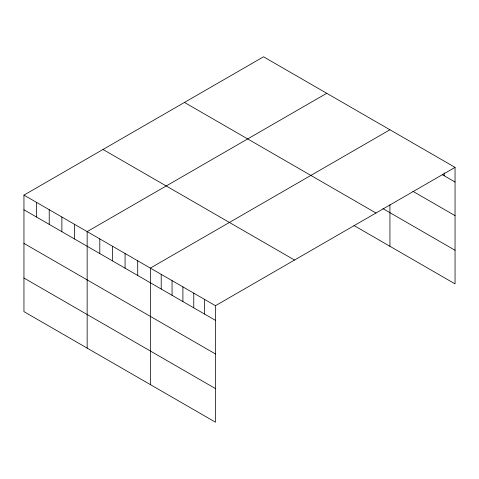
<?xml version="1.0" encoding="UTF-8"?>
<svg xmlns="http://www.w3.org/2000/svg" width="479" height="479" viewBox="0 0 479 479"><rect width="100%" height="100%" fill="white"/><g stroke="black" fill="none" stroke-linecap="round" stroke-linejoin="round"><path stroke-width="0.72" d="M455.05 167.369L215.472 305.692L215.472 422.203L23.95 311.631L23.95 195.115L263.528 56.797L455.05 167.369L455.05 283.885L353.909 225.489M326.732 93.285L87.154 231.608L87.154 348.119M389.93 129.773L150.352 268.096L150.352 384.607M442.285 174.667L455.05 182.038M412.916 191.319L455.05 215.646M382.978 208.664L455.05 250.272M184.469 102.44L375.991 213.017M103.009 149.472L294.531 260.043M23.95 195.115L215.472 305.692M23.95 209.784L215.472 320.361M23.95 243.392L215.472 353.969M23.95 278.024L215.472 388.595M444.195 172.841L444.195 175.775M389.93 204.743L389.93 246.29M204.617 299.423L204.617 314.092M193.767 293.16L193.767 307.829M182.912 286.891L182.912 301.56M172.057 280.628L172.057 295.298M161.207 274.359L161.207 289.029M137.713 260.798L137.713 275.467M125.073 253.499L125.073 268.168M112.433 246.2L112.433 260.869M99.794 238.901L99.794 253.571M74.514 224.31L74.514 238.979M61.869 217.011L61.869 231.68M49.229 209.712L49.229 224.382M36.59 202.413L36.59 217.083"/></g></svg>
